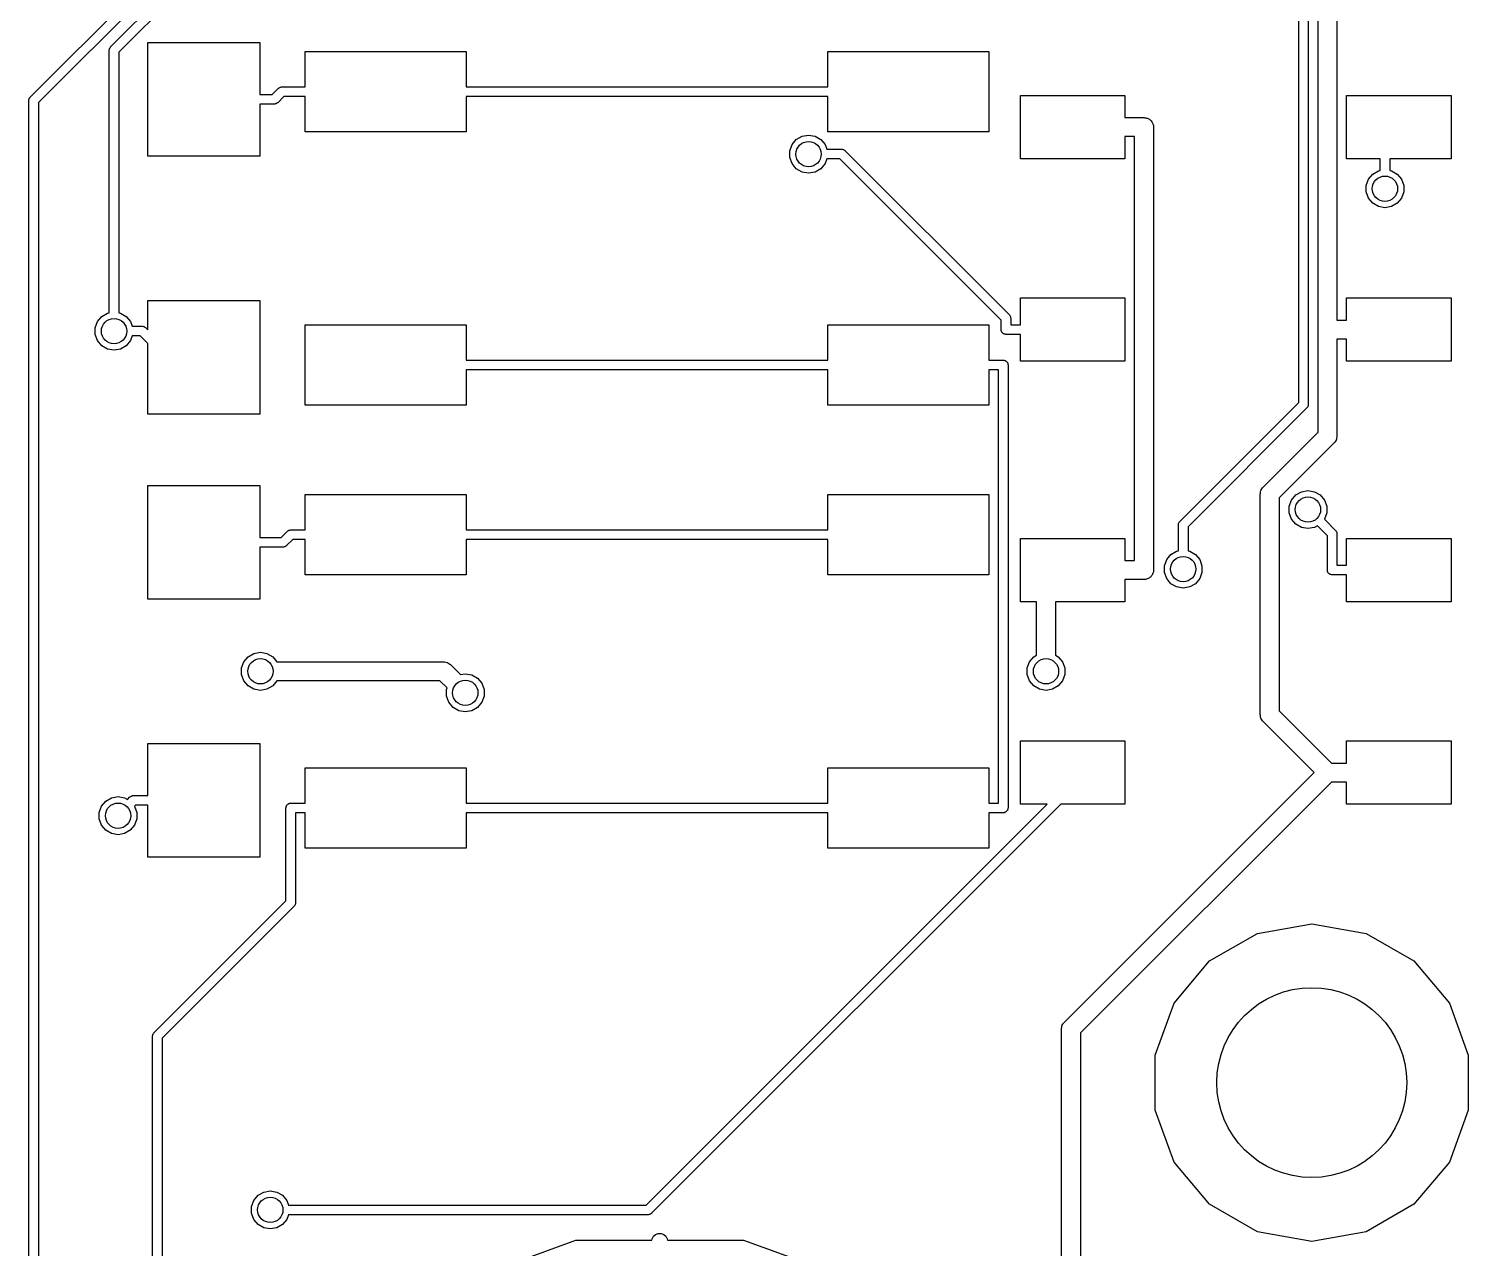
# Model space of a CAD drawing. Extents: x 0 to 100, y -163 to 0.
# Drawn here: x 77.24 to 99.97, y -55.12 to -35.85 of the extents above; entities that cross this region are included whole.
import ezdxf

# ---------------------------------------------------------------- set-up
doc = ezdxf.new("R2010")
doc.units = 0
doc.header["$MEASUREMENT"] = 0
doc.layers.add('BLACK', color=7, linetype='CONTINUOUS')

msp = doc.modelspace()

# ---------------------------------------------------------------- linework, layer by layer
at = {"layer": 'Black'}
for p, q in [((97.5988, -40.6), (97.5988, -15.3461)), ((97.8988, -15.284), (97.8988, -40.45)), ((77.2574, -36.9286), (80.4271, -33.7589)), ((80.5126, -33.889), (77.3875, -37.0141)), ((78.5282, -36.1329), (80.292, -34.3691)), ((80.3775, -34.4992), (78.6583, -36.2184)), ((97.2936, -41.7529), (97.2936, -34.6393)), ((97.446, -34.6077), (97.446, -41.7845)), ((78.513, -36.1546), (78.5188, -36.1464)), ((78.5188, -36.1464), (78.5237, -36.1378)), ((78.5237, -36.1378), (78.5263, -36.1357)), ((78.5263, -36.1357), (78.5282, -36.1329)), ((79.1161, -37.8595), (79.1161, -36.0612)), ((79.1161, -36.0612), (80.8839, -36.0612)), ((80.8839, -36.0612), (80.8839, -36.8842)), ((78.5059, -36.1868), (78.5065, -36.1835)), ((78.5059, -40.3368), (78.5059, -36.1868)), ((78.5062, -36.1802), (78.5088, -36.1705)), ((78.5065, -36.1835), (78.5062, -36.1802)), ((78.5088, -36.1705), (78.5105, -36.1607)), ((78.5105, -36.1607), (78.5122, -36.1578)), ((78.5122, -36.1578), (78.513, -36.1546)), ((78.6583, -36.2184), (78.6583, -40.3368)), ((81.6025, -36.7648), (81.6025, -36.206)), ((81.6025, -36.206), (84.1425, -36.206)), ((84.1425, -36.206), (84.1425, -36.7648)), ((89.8575, -36.7648), (89.8575, -36.206)), ((89.8575, -36.206), (92.3975, -36.206)), ((92.3975, -36.206), (92.3975, -37.476)), ((81.0812, -36.8842), (81.1783, -36.7871)), ((81.1783, -36.7871), (81.1811, -36.7852)), ((81.1811, -36.7852), (81.1832, -36.7826)), ((81.1832, -36.7826), (81.1918, -36.7777)), ((81.1918, -36.7777), (81.2, -36.7719)), ((81.2, -36.7719), (81.2032, -36.7711)), ((81.2032, -36.7711), (81.2061, -36.7694)), ((81.2061, -36.7694), (81.2159, -36.7677)), ((81.2159, -36.7677), (81.2256, -36.7651)), ((81.2256, -36.7651), (81.2289, -36.7654)), ((81.2289, -36.7654), (81.2322, -36.7648)), ((81.2322, -36.7648), (81.6025, -36.7648)), ((84.1425, -36.7648), (89.8575, -36.7648)), ((77.2351, -36.9825), (77.2357, -36.9792)), ((77.2351, -66.4777), (77.2351, -36.9825)), ((77.2354, -36.9759), (77.238, -36.9662)), ((77.2357, -36.9792), (77.2354, -36.9759)), ((77.238, -36.9662), (77.2397, -36.9564)), ((77.2397, -36.9564), (77.2414, -36.9535)), ((77.2414, -36.9535), (77.2422, -36.9503)), ((77.2422, -36.9503), (77.248, -36.9421)), ((77.248, -36.9421), (77.2529, -36.9335)), ((77.2529, -36.9335), (77.2555, -36.9314)), ((77.2555, -36.9314), (77.2574, -36.9286)), ((77.3875, -37.0141), (77.3875, -66.5093)), ((80.8839, -36.8842), (81.0812, -36.8842)), ((81.1128, -37.0366), (80.8839, -37.0366)), ((80.8839, -37.0366), (80.8839, -37.8595)), ((81.1161, -37.036), (81.1128, -37.0366)), ((81.1194, -37.0363), (81.1161, -37.036)), ((81.1291, -37.0337), (81.1194, -37.0363)), ((81.1389, -37.032), (81.1291, -37.0337)), ((81.1418, -37.0303), (81.1389, -37.032)), ((81.145, -37.0295), (81.1418, -37.0303)), ((81.1532, -37.0237), (81.145, -37.0295)), ((81.1618, -37.0188), (81.1532, -37.0237)), ((81.1639, -37.0162), (81.1618, -37.0188)), ((81.1667, -37.0143), (81.1639, -37.0162)), ((81.2638, -36.9172), (81.1667, -37.0143)), ((81.6025, -36.9172), (81.2638, -36.9172)), ((81.6025, -37.476), (81.6025, -36.9172)), ((89.8575, -36.9172), (84.1425, -36.9172)), ((84.1425, -36.9172), (84.1425, -37.476)), ((89.8575, -37.476), (89.8575, -36.9172)), ((92.8975, -37.9), (92.8975, -36.9)), ((92.8975, -36.9), (94.5485, -36.9)), ((94.5485, -36.9), (94.5485, -37.25)), ((98.0515, -37.9), (98.0515, -36.9)), ((98.0515, -36.9), (99.7025, -36.9)), ((99.7025, -36.9), (99.7025, -37.9)), ((94.5485, -37.25), (94.8512, -37.25)), ((94.8512, -37.25), (94.8641, -37.2523)), ((94.8641, -37.2523), (94.8772, -37.2523)), ((94.8772, -37.2523), (94.8896, -37.2568)), ((94.8896, -37.2568), (94.9025, -37.259)), ((94.9025, -37.259), (94.9139, -37.2656)), ((94.9139, -37.2656), (94.9262, -37.2701)), ((94.9262, -37.2701), (94.9363, -37.2785)), ((94.9363, -37.2785), (94.9476, -37.2851)), ((94.9476, -37.2851), (94.9561, -37.2951)), ((84.1425, -37.476), (81.6025, -37.476)), ((92.3975, -37.476), (89.8575, -37.476)), ((94.9561, -37.2951), (94.9661, -37.3036)), ((94.9661, -37.3036), (94.9727, -37.3149)), ((94.9727, -37.3149), (94.9811, -37.325)), ((94.9811, -37.325), (94.9856, -37.3373)), ((94.9856, -37.3373), (94.9922, -37.3487)), ((94.9922, -37.3487), (94.9944, -37.3616)), ((94.9944, -37.3616), (94.9989, -37.374)), ((94.9989, -37.374), (94.9989, -37.3871)), ((94.9989, -37.3871), (95.0012, -37.4)), ((95.0012, -37.4), (95.0012, -44.4)), ((89.2553, -37.7745), (89.2911, -37.6762)), ((89.2911, -37.6762), (89.3583, -37.5961)), ((89.3583, -37.5961), (89.4489, -37.5438)), ((89.4489, -37.5438), (89.5519, -37.5257)), ((89.5519, -37.5257), (89.6549, -37.5438)), ((89.6549, -37.5438), (89.7455, -37.5961)), ((89.7455, -37.5961), (89.8127, -37.6762)), ((89.8127, -37.6762), (89.8398, -37.7506)), ((94.7012, -37.55), (94.5485, -37.55)), ((94.5485, -37.55), (94.5485, -37.9)), ((94.7012, -44.25), (94.7012, -37.55)), ((80.8839, -37.8595), (79.1161, -37.8595)), ((89.2553, -37.8791), (89.2553, -37.7745)), ((89.2911, -37.9774), (89.2553, -37.8791)), ((89.8398, -37.903), (89.8127, -37.9774)), ((89.8398, -37.7506), (90.0777, -37.7506)), ((90.0461, -37.903), (89.8398, -37.903)), ((92.5924, -40.4493), (90.0461, -37.903)), ((90.0777, -37.7506), (90.081, -37.7512)), ((90.081, -37.7512), (90.0843, -37.7509)), ((90.0843, -37.7509), (90.094, -37.7535)), ((90.094, -37.7535), (90.1038, -37.7552)), ((90.1038, -37.7552), (90.1067, -37.7569)), ((90.1067, -37.7569), (90.1099, -37.7577)), ((90.1099, -37.7577), (90.1181, -37.7635)), ((90.1181, -37.7635), (90.1267, -37.7684)), ((90.1267, -37.7684), (90.1288, -37.771)), ((90.1288, -37.771), (90.1316, -37.7729)), ((90.1316, -37.7729), (92.7225, -40.3638)), ((94.5485, -37.9), (92.8975, -37.9)), ((98.5798, -37.9), (98.0515, -37.9)), ((98.5798, -38.0857), (98.5798, -37.9)), ((99.7025, -37.9), (98.7322, -37.9)), ((98.7322, -37.9), (98.7322, -38.0857)), ((89.3583, -38.0575), (89.2911, -37.9774)), ((89.4489, -38.1098), (89.3583, -38.0575)), ((89.5519, -38.1279), (89.4489, -38.1098)), ((89.6549, -38.1098), (89.5519, -38.1279)), ((89.7455, -38.0575), (89.6549, -38.1098)), ((89.8127, -37.9774), (89.7455, -38.0575)), ((98.3952, -38.2228), (98.4624, -38.1427)), ((98.4624, -38.1427), (98.553, -38.0904)), ((98.553, -38.0904), (98.5798, -38.0857)), ((98.7322, -38.0857), (98.759, -38.0904)), ((98.759, -38.0904), (98.8496, -38.1427)), ((98.8496, -38.1427), (98.9168, -38.2228)), ((98.3594, -38.3211), (98.3952, -38.2228)), ((98.3594, -38.4257), (98.3594, -38.3211)), ((98.9168, -38.2228), (98.9526, -38.3211)), ((98.9526, -38.3211), (98.9526, -38.4257)), ((98.3952, -38.524), (98.3594, -38.4257)), ((98.4624, -38.6041), (98.3952, -38.524)), ((98.553, -38.6564), (98.4624, -38.6041)), ((98.8496, -38.6041), (98.759, -38.6564)), ((98.9168, -38.524), (98.8496, -38.6041)), ((98.9526, -38.4257), (98.9168, -38.524)), ((98.656, -38.6745), (98.553, -38.6564)), ((98.759, -38.6564), (98.656, -38.6745)), ((79.1161, -40.6043), (79.1161, -40.1405)), ((79.1161, -40.1405), (80.8839, -40.1405)), ((80.8839, -40.1405), (80.8839, -41.9388)), ((92.8975, -40.5238), (92.8975, -40.1)), ((92.8975, -40.1), (94.5485, -40.1)), ((94.5485, -40.1), (94.5485, -41.1)), ((98.0515, -40.45), (98.0515, -40.1)), ((98.0515, -40.1), (99.7025, -40.1)), ((99.7025, -40.1), (99.7025, -41.1)), ((78.3213, -40.4739), (78.3885, -40.3938)), ((78.3885, -40.3938), (78.4791, -40.3415)), ((78.4791, -40.3415), (78.5059, -40.3368)), ((78.6583, -40.3368), (78.6851, -40.3415)), ((78.6851, -40.3415), (78.7757, -40.3938)), ((78.7757, -40.3938), (78.8429, -40.4739)), ((92.5924, -40.6), (92.5924, -40.4493)), ((92.7225, -40.3638), (92.7244, -40.3666)), ((92.7244, -40.3666), (92.727, -40.3687)), ((92.727, -40.3687), (92.7319, -40.3773)), ((92.7319, -40.3773), (92.7377, -40.3855)), ((92.7377, -40.3855), (92.7385, -40.3887)), ((92.7385, -40.3887), (92.7402, -40.3916)), ((92.7402, -40.3916), (92.7419, -40.4014)), ((92.7419, -40.4014), (92.7445, -40.4111)), ((92.7445, -40.4111), (92.7442, -40.4144)), ((92.7442, -40.4144), (92.7448, -40.4177)), ((92.7448, -40.4177), (92.7448, -40.5238)), ((97.8988, -40.45), (98.0515, -40.45)), ((78.2855, -40.5722), (78.3213, -40.4739)), ((78.2855, -40.6768), (78.2855, -40.5722)), ((78.3213, -40.7751), (78.2855, -40.6768)), ((78.8429, -40.4739), (78.87, -40.5483)), ((78.87, -40.5483), (79.0285, -40.5483)), ((79.0285, -40.5483), (79.0318, -40.5489)), ((79.0318, -40.5489), (79.0351, -40.5486)), ((79.0351, -40.5486), (79.0448, -40.5512)), ((79.0448, -40.5512), (79.0546, -40.5529)), ((79.0546, -40.5529), (79.0575, -40.5546)), ((79.0575, -40.5546), (79.0607, -40.5554)), ((79.0607, -40.5554), (79.0689, -40.5612)), ((79.0689, -40.5612), (79.0775, -40.5661)), ((79.0775, -40.5661), (79.0796, -40.5687)), ((79.0796, -40.5687), (79.0824, -40.5706)), ((79.0824, -40.5706), (79.1161, -40.6043)), ((81.6025, -41.794), (81.6025, -40.524)), ((81.6025, -40.524), (84.1425, -40.524)), ((84.1425, -40.524), (84.1425, -41.0828)), ((89.8575, -41.0828), (89.8575, -40.524)), ((89.8575, -40.524), (92.3975, -40.524)), ((92.3975, -40.524), (92.3975, -41.0828)), ((92.5936, -40.6066), (92.5924, -40.6)), ((92.5936, -40.6132), (92.5936, -40.6066)), ((92.5958, -40.6195), (92.5936, -40.6132)), ((92.597, -40.6261), (92.5958, -40.6195)), ((92.6003, -40.6318), (92.597, -40.6261)), ((92.6026, -40.6381), (92.6003, -40.6318)), ((92.6069, -40.6432), (92.6026, -40.6381)), ((92.6102, -40.649), (92.6069, -40.6432)), ((92.6153, -40.6533), (92.6102, -40.649)), ((92.6196, -40.6584), (92.6153, -40.6533)), ((92.6254, -40.6617), (92.6196, -40.6584)), ((92.6305, -40.666), (92.6254, -40.6617)), ((92.6368, -40.6683), (92.6305, -40.666)), ((92.6425, -40.6716), (92.6368, -40.6683)), ((92.6491, -40.6728), (92.6425, -40.6716)), ((92.6554, -40.675), (92.6491, -40.6728)), ((92.662, -40.675), (92.6554, -40.675)), ((92.6686, -40.6762), (92.662, -40.675)), ((92.8975, -40.6762), (92.6686, -40.6762)), ((92.7448, -40.5238), (92.8975, -40.5238)), ((92.8975, -41.1), (92.8975, -40.6762)), ((97.5988, -42.2214), (97.5988, -40.6)), ((78.3885, -40.8552), (78.3213, -40.7751)), ((78.4791, -40.9075), (78.3885, -40.8552)), ((78.5821, -40.9256), (78.4791, -40.9075)), ((78.6851, -40.9075), (78.5821, -40.9256)), ((78.7757, -40.8552), (78.6851, -40.9075)), ((78.8429, -40.7751), (78.7757, -40.8552)), ((78.87, -40.7007), (78.8429, -40.7751)), ((78.9969, -40.7007), (78.87, -40.7007)), ((79.1161, -40.8198), (78.9969, -40.7007)), ((79.1161, -41.9388), (79.1161, -40.8198)), ((98.0515, -40.75), (97.8988, -40.75)), ((97.8988, -40.75), (97.8988, -42.2835)), ((98.0515, -41.1), (98.0515, -40.75)), ((84.1425, -41.0828), (89.8575, -41.0828)), ((92.3975, -41.0828), (92.6264, -41.0828)), ((92.6264, -41.0828), (92.633, -41.084)), ((92.633, -41.084), (92.6396, -41.084)), ((92.6396, -41.084), (92.6459, -41.0862)), ((92.6459, -41.0862), (92.6525, -41.0874)), ((92.6525, -41.0874), (92.6582, -41.0907)), ((92.6582, -41.0907), (92.6645, -41.093)), ((92.6645, -41.093), (92.6696, -41.0973)), ((92.6696, -41.0973), (92.6754, -41.1006)), ((92.6754, -41.1006), (92.6797, -41.1057)), ((92.6797, -41.1057), (92.6848, -41.11)), ((92.6848, -41.11), (92.6881, -41.1158)), ((92.6881, -41.1158), (92.6924, -41.1209)), ((92.6924, -41.1209), (92.6947, -41.1272)), ((92.6947, -41.1272), (92.698, -41.1329)), ((92.698, -41.1329), (92.6992, -41.1395)), ((92.6992, -41.1395), (92.7014, -41.1458)), ((92.7014, -41.1458), (92.7014, -41.1524)), ((92.7014, -41.1524), (92.7026, -41.159)), ((94.5485, -41.1), (92.8975, -41.1)), ((99.7025, -41.1), (98.0515, -41.1)), ((89.8575, -41.2352), (84.1425, -41.2352)), ((84.1425, -41.2352), (84.1425, -41.794)), ((89.8575, -41.794), (89.8575, -41.2352)), ((92.5502, -41.2352), (92.3975, -41.2352)), ((92.3975, -41.2352), (92.3975, -41.794)), ((92.5502, -48.0828), (92.5502, -41.2352)), ((92.7026, -41.159), (92.7026, -48.159)), ((84.1425, -41.794), (81.6025, -41.794)), ((92.3975, -41.794), (89.8575, -41.794)), ((95.4153, -43.6312), (97.2936, -41.7529)), ((97.4282, -41.8335), (97.4256, -41.8356)), ((97.4331, -41.8249), (97.4282, -41.8335)), ((97.4389, -41.8167), (97.4331, -41.8249)), ((97.4397, -41.8135), (97.4389, -41.8167)), ((97.4414, -41.8106), (97.4397, -41.8135)), ((97.4431, -41.8008), (97.4414, -41.8106)), ((97.4457, -41.7911), (97.4431, -41.8008)), ((97.446, -41.7845), (97.4454, -41.7878)), ((97.4454, -41.7878), (97.4457, -41.7911)), ((80.8839, -41.9388), (79.1161, -41.9388)), ((97.4237, -41.8384), (95.5454, -43.7167)), ((97.4256, -41.8356), (97.4237, -41.8384)), ((96.7313, -43.0888), (97.5988, -42.2214)), ((97.8988, -42.2835), (97.8977, -42.29)), ((97.8549, -42.3896), (96.9874, -43.257)), ((97.8587, -42.3842), (97.8549, -42.3896)), ((97.8637, -42.3799), (97.8587, -42.3842)), ((97.8735, -42.3629), (97.8637, -42.3799)), ((97.8847, -42.3469), (97.8735, -42.3629)), ((97.8865, -42.3405), (97.8847, -42.3469)), ((97.8898, -42.3348), (97.8865, -42.3405)), ((97.8932, -42.3155), (97.8898, -42.3348)), ((97.8982, -42.2966), (97.8932, -42.3155)), ((97.8977, -42.29), (97.8982, -42.2966)), ((79.1161, -44.8595), (79.1161, -43.0612)), ((79.1161, -43.0612), (80.8839, -43.0612)), ((80.8839, -43.0612), (80.8839, -43.8842)), ((96.6874, -43.1949), (96.6885, -43.1884)), ((96.6874, -46.6886), (96.6874, -43.1949)), ((96.688, -43.1818), (96.693, -43.1629)), ((96.6885, -43.1884), (96.688, -43.1818)), ((96.693, -43.1629), (96.6964, -43.1436)), ((96.6964, -43.1436), (96.6997, -43.1379)), ((96.6997, -43.1379), (96.7015, -43.1315)), ((96.7015, -43.1315), (96.7127, -43.1155)), ((96.7127, -43.1155), (96.7225, -43.0985)), ((96.7225, -43.0985), (96.7275, -43.0942)), ((96.7275, -43.0942), (96.7313, -43.0888)), ((97.2465, -43.2138), (97.3371, -43.1615)), ((97.3371, -43.1615), (97.4401, -43.1434)), ((97.4401, -43.1434), (97.5431, -43.1615)), ((97.5431, -43.1615), (97.6337, -43.2138)), ((81.6025, -43.7648), (81.6025, -43.206)), ((81.6025, -43.206), (84.1425, -43.206)), ((84.1425, -43.206), (84.1425, -43.7648)), ((89.8575, -43.7648), (89.8575, -43.206)), ((89.8575, -43.206), (92.3975, -43.206)), ((92.3975, -43.206), (92.3975, -44.476)), ((96.9874, -43.257), (96.9874, -46.6265)), ((97.1435, -43.3922), (97.1793, -43.2939)), ((97.1435, -43.4968), (97.1435, -43.3922)), ((97.1793, -43.2939), (97.2465, -43.2138)), ((97.6337, -43.2138), (97.7009, -43.2939)), ((97.7009, -43.2939), (97.7367, -43.3922)), ((97.7367, -43.3922), (97.7367, -43.4968)), ((95.3993, -43.6561), (95.4001, -43.6529)), ((95.4001, -43.6529), (95.4059, -43.6447)), ((95.4059, -43.6447), (95.4108, -43.6361)), ((95.4108, -43.6361), (95.4134, -43.634)), ((95.4134, -43.634), (95.4153, -43.6312)), ((97.1793, -43.5951), (97.1435, -43.4968)), ((97.2465, -43.6752), (97.1793, -43.5951)), ((97.7009, -43.5951), (97.6998, -43.5964)), ((97.6998, -43.5964), (97.8765, -43.7731)), ((97.7367, -43.4968), (97.7009, -43.5951)), ((81.2226, -43.8842), (81.3197, -43.7871)), ((81.3197, -43.7871), (81.3225, -43.7852)), ((81.3225, -43.7852), (81.3246, -43.7826)), ((81.3246, -43.7826), (81.3332, -43.7777)), ((81.3332, -43.7777), (81.3414, -43.7719)), ((81.3414, -43.7719), (81.3446, -43.7711)), ((81.3446, -43.7711), (81.3475, -43.7694)), ((81.3475, -43.7694), (81.3573, -43.7677)), ((81.3573, -43.7677), (81.367, -43.7651)), ((81.367, -43.7651), (81.3703, -43.7654)), ((81.3703, -43.7654), (81.3736, -43.7648)), ((81.3736, -43.7648), (81.6025, -43.7648)), ((84.1425, -43.7648), (89.8575, -43.7648)), ((95.393, -43.6851), (95.3936, -43.6818)), ((95.393, -44.0967), (95.393, -43.6851)), ((95.3933, -43.6785), (95.3959, -43.6688)), ((95.3936, -43.6818), (95.3933, -43.6785)), ((95.3959, -43.6688), (95.3976, -43.659)), ((95.3976, -43.659), (95.3993, -43.6561)), ((95.5454, -43.7167), (95.5454, -44.0967)), ((97.3371, -43.7275), (97.2465, -43.6752)), ((97.4401, -43.7456), (97.3371, -43.7275)), ((97.5431, -43.7275), (97.4401, -43.7456)), ((97.5889, -43.701), (97.5431, -43.7275)), ((97.7464, -43.8586), (97.5889, -43.701)), ((97.7464, -44.4), (97.7464, -43.8586)), ((97.8765, -43.7731), (97.8784, -43.7759)), ((97.8784, -43.7759), (97.881, -43.778)), ((97.881, -43.778), (97.8859, -43.7866)), ((97.8859, -43.7866), (97.8917, -43.7948)), ((97.8917, -43.7948), (97.8925, -43.798)), ((97.8925, -43.798), (97.8942, -43.8009)), ((97.8942, -43.8009), (97.8959, -43.8107)), ((97.8959, -43.8107), (97.8985, -43.8204)), ((97.8985, -43.8204), (97.8982, -43.8237)), ((97.8982, -43.8237), (97.8988, -43.827)), ((97.8988, -43.827), (97.8988, -44.3238)), ((80.8839, -43.8842), (81.2226, -43.8842)), ((81.2542, -44.0366), (80.8839, -44.0366)), ((80.8839, -44.0366), (80.8839, -44.8595)), ((81.2575, -44.036), (81.2542, -44.0366)), ((81.2608, -44.0363), (81.2575, -44.036)), ((81.2705, -44.0337), (81.2608, -44.0363)), ((81.2803, -44.032), (81.2705, -44.0337)), ((81.2832, -44.0303), (81.2803, -44.032)), ((81.2864, -44.0295), (81.2832, -44.0303)), ((81.2946, -44.0237), (81.2864, -44.0295)), ((81.3032, -44.0188), (81.2946, -44.0237)), ((81.3053, -44.0162), (81.3032, -44.0188)), ((81.3081, -44.0143), (81.3053, -44.0162)), ((81.4052, -43.9172), (81.3081, -44.0143)), ((81.6025, -43.9172), (81.4052, -43.9172)), ((81.6025, -44.476), (81.6025, -43.9172)), ((89.8575, -43.9172), (84.1425, -43.9172)), ((84.1425, -43.9172), (84.1425, -44.476)), ((89.8575, -44.476), (89.8575, -43.9172)), ((92.8975, -44.9), (92.8975, -43.9)), ((92.8975, -43.9), (94.5485, -43.9)), ((94.5485, -43.9), (94.5485, -44.25)), ((95.2756, -44.1537), (95.3662, -44.1014)), ((95.3662, -44.1014), (95.393, -44.0967)), ((95.5454, -44.0967), (95.5722, -44.1014)), ((95.5722, -44.1014), (95.6628, -44.1537)), ((98.0515, -44.3238), (98.0515, -43.9)), ((98.0515, -43.9), (99.7025, -43.9)), ((99.7025, -43.9), (99.7025, -44.9)), ((94.5485, -44.25), (94.7012, -44.25)), ((95.1726, -44.3321), (95.2084, -44.2338)), ((95.1726, -44.4367), (95.1726, -44.3321)), ((95.2084, -44.2338), (95.2756, -44.1537)), ((95.6628, -44.1537), (95.73, -44.2338)), ((95.73, -44.2338), (95.7658, -44.3321)), ((95.7658, -44.3321), (95.7658, -44.4367)), ((97.8988, -44.3238), (98.0515, -44.3238)), ((84.1425, -44.476), (81.6025, -44.476)), ((92.3975, -44.476), (89.8575, -44.476)), ((94.8512, -44.55), (94.5485, -44.55)), ((94.5485, -44.55), (94.5485, -44.9)), ((94.8641, -44.5477), (94.8512, -44.55)), ((94.8772, -44.5477), (94.8641, -44.5477)), ((94.8896, -44.5432), (94.8772, -44.5477)), ((94.9025, -44.541), (94.8896, -44.5432)), ((94.9139, -44.5344), (94.9025, -44.541)), ((94.9262, -44.5299), (94.9139, -44.5344)), ((94.9363, -44.5215), (94.9262, -44.5299)), ((94.9476, -44.5149), (94.9363, -44.5215)), ((94.9561, -44.5049), (94.9476, -44.5149)), ((94.9661, -44.4964), (94.9561, -44.5049)), ((94.9727, -44.4851), (94.9661, -44.4964)), ((94.9811, -44.475), (94.9727, -44.4851)), ((94.9856, -44.4627), (94.9811, -44.475)), ((94.9922, -44.4513), (94.9856, -44.4627)), ((94.9944, -44.4384), (94.9922, -44.4513)), ((94.9989, -44.426), (94.9944, -44.4384)), ((95.0012, -44.4), (94.9989, -44.4129)), ((94.9989, -44.4129), (94.9989, -44.426)), ((95.2084, -44.535), (95.1726, -44.4367)), ((95.2756, -44.6151), (95.2084, -44.535)), ((95.73, -44.535), (95.6628, -44.6151)), ((95.7658, -44.4367), (95.73, -44.535)), ((97.7476, -44.4066), (97.7464, -44.4)), ((97.7476, -44.4132), (97.7476, -44.4066)), ((97.7498, -44.4195), (97.7476, -44.4132)), ((97.751, -44.4261), (97.7498, -44.4195)), ((97.7543, -44.4318), (97.751, -44.4261)), ((97.7566, -44.4381), (97.7543, -44.4318)), ((97.7609, -44.4432), (97.7566, -44.4381)), ((97.7642, -44.449), (97.7609, -44.4432)), ((97.7693, -44.4533), (97.7642, -44.449)), ((97.7736, -44.4584), (97.7693, -44.4533)), ((97.7794, -44.4617), (97.7736, -44.4584)), ((97.7845, -44.466), (97.7794, -44.4617)), ((97.7908, -44.4683), (97.7845, -44.466)), ((97.7965, -44.4716), (97.7908, -44.4683)), ((97.8031, -44.4728), (97.7965, -44.4716)), ((97.8094, -44.475), (97.8031, -44.4728)), ((97.816, -44.475), (97.8094, -44.475)), ((97.8226, -44.4762), (97.816, -44.475)), ((98.0515, -44.4762), (97.8226, -44.4762)), ((98.0515, -44.9), (98.0515, -44.4762)), ((95.3662, -44.6674), (95.2756, -44.6151)), ((95.4692, -44.6855), (95.3662, -44.6674)), ((95.5722, -44.6674), (95.4692, -44.6855)), ((95.6628, -44.6151), (95.5722, -44.6674)), ((80.8839, -44.8595), (79.1161, -44.8595)), ((93.1524, -44.9), (92.8975, -44.9)), ((93.1524, -45.7442), (93.1524, -44.9)), ((94.5485, -44.9), (93.4524, -44.9)), ((93.4524, -44.9), (93.4524, -45.7442)), ((99.7025, -44.9), (98.0515, -44.9)), ((80.7912, -45.717), (80.8942, -45.6989)), ((80.8942, -45.6989), (80.9972, -45.717)), ((80.5976, -45.9477), (80.6334, -45.8494)), ((80.6334, -45.8494), (80.7006, -45.7693)), ((80.7006, -45.7693), (80.7912, -45.717)), ((80.9972, -45.717), (81.0878, -45.7693)), ((81.0878, -45.7693), (81.155, -45.8494)), ((81.155, -45.8494), (81.1552, -45.85)), ((81.1552, -45.85), (83.7904, -45.85)), ((83.7904, -45.85), (83.7969, -45.8511)), ((83.7969, -45.8511), (83.8035, -45.8506)), ((83.8035, -45.8506), (83.8224, -45.8556)), ((83.8224, -45.8556), (83.8417, -45.859)), ((83.8417, -45.859), (83.8474, -45.8623)), ((83.8474, -45.8623), (83.8538, -45.8641)), ((83.8538, -45.8641), (83.8698, -45.8753)), ((83.8698, -45.8753), (83.8868, -45.8851)), ((83.8868, -45.8851), (83.8911, -45.8901)), ((83.8911, -45.8901), (83.8965, -45.8939)), ((83.8965, -45.8939), (84.0537, -46.0512)), ((93.0058, -45.9477), (93.0416, -45.8494)), ((93.0416, -45.8494), (93.1088, -45.7693)), ((93.1088, -45.7693), (93.1524, -45.7442)), ((93.4524, -45.7442), (93.496, -45.7693)), ((93.496, -45.7693), (93.5632, -45.8494)), ((93.5632, -45.8494), (93.599, -45.9477)), ((80.5976, -46.0523), (80.5976, -45.9477)), ((80.6334, -46.1506), (80.5976, -46.0523)), ((80.7006, -46.2307), (80.6334, -46.1506)), ((81.155, -46.1506), (81.0878, -46.2307)), ((81.1552, -46.15), (81.155, -46.1506)), ((83.7283, -46.15), (81.1552, -46.15)), ((83.8414, -46.2631), (83.7283, -46.15)), ((84.0537, -46.0512), (84.1294, -46.0379)), ((84.1294, -46.0379), (84.2324, -46.056)), ((84.2324, -46.056), (84.323, -46.1083)), ((84.323, -46.1083), (84.3902, -46.1884)), ((93.0058, -46.0523), (93.0058, -45.9477)), ((93.0416, -46.1506), (93.0058, -46.0523)), ((93.1088, -46.2307), (93.0416, -46.1506)), ((93.5632, -46.1506), (93.496, -46.2307)), ((93.599, -46.0523), (93.5632, -46.1506)), ((93.599, -45.9477), (93.599, -46.0523)), ((80.7912, -46.283), (80.7006, -46.2307)), ((80.8942, -46.3011), (80.7912, -46.283)), ((80.9972, -46.283), (80.8942, -46.3011)), ((81.0878, -46.2307), (80.9972, -46.283)), ((83.8328, -46.2867), (83.8414, -46.2631)), ((83.8328, -46.3913), (83.8328, -46.2867)), ((84.3902, -46.1884), (84.426, -46.2867)), ((84.426, -46.2867), (84.426, -46.3913)), ((93.1994, -46.283), (93.1088, -46.2307)), ((93.3024, -46.3011), (93.1994, -46.283)), ((93.4054, -46.283), (93.3024, -46.3011)), ((93.496, -46.2307), (93.4054, -46.283)), ((83.8686, -46.4896), (83.8328, -46.3913)), ((83.9358, -46.5697), (83.8686, -46.4896)), ((84.0264, -46.622), (83.9358, -46.5697)), ((84.323, -46.5697), (84.2324, -46.622)), ((84.3902, -46.4896), (84.323, -46.5697)), ((84.426, -46.3913), (84.3902, -46.4896)), ((84.1294, -46.6401), (84.0264, -46.622)), ((84.2324, -46.622), (84.1294, -46.6401)), ((96.6885, -46.6951), (96.6874, -46.6886)), ((96.688, -46.7017), (96.6885, -46.6951)), ((96.693, -46.7206), (96.688, -46.7017)), ((96.6964, -46.7399), (96.693, -46.7206)), ((96.6997, -46.7456), (96.6964, -46.7399)), ((96.7015, -46.752), (96.6997, -46.7456)), ((96.7127, -46.768), (96.7015, -46.752)), ((96.7225, -46.785), (96.7127, -46.768)), ((96.7275, -46.7893), (96.7225, -46.785)), ((96.7313, -46.7947), (96.7275, -46.7893)), ((97.5367, -47.6), (96.7313, -46.7947)), ((96.9874, -46.6265), (97.8109, -47.45)), ((79.1161, -47.9634), (79.1161, -47.1405)), ((79.1161, -47.1405), (80.8839, -47.1405)), ((80.8839, -47.1405), (80.8839, -48.9388)), ((92.8975, -48.1), (92.8975, -47.1)), ((92.8975, -47.1), (94.5485, -47.1)), ((94.5485, -47.1), (94.5485, -48.1)), ((98.0515, -47.45), (98.0515, -47.1)), ((98.0515, -47.1), (99.7025, -47.1)), ((99.7025, -47.1), (99.7025, -48.1)), ((97.8109, -47.45), (98.0515, -47.45)), ((81.6025, -48.0828), (81.6025, -47.524)), ((81.6025, -47.524), (84.1425, -47.524)), ((84.1425, -47.524), (84.1425, -48.0828)), ((89.8575, -48.0828), (89.8575, -47.524)), ((89.8575, -47.524), (92.3975, -47.524)), ((92.3975, -47.524), (92.3975, -48.0828)), ((93.5893, -51.5473), (97.5367, -47.6)), ((78.8468, -47.9763), (78.855, -47.9705)), ((78.855, -47.9705), (78.8582, -47.9697)), ((78.8582, -47.9697), (78.8611, -47.968)), ((78.8611, -47.968), (78.8709, -47.9663)), ((78.8709, -47.9663), (78.8806, -47.9637)), ((78.8806, -47.9637), (78.8839, -47.964)), ((78.8839, -47.964), (78.8872, -47.9634)), ((78.8872, -47.9634), (79.1161, -47.9634)), ((97.8109, -47.75), (93.8454, -51.7155)), ((98.0515, -47.75), (97.8109, -47.75)), ((98.0515, -48.1), (98.0515, -47.75)), ((78.3488, -48.2291), (78.3846, -48.1308)), ((78.3846, -48.1308), (78.4518, -48.0507)), ((78.4518, -48.0507), (78.5424, -47.9984)), ((78.5424, -47.9984), (78.6454, -47.9803)), ((78.6454, -47.9803), (78.7484, -47.9984)), ((78.7484, -47.9984), (78.7942, -48.0249)), ((78.7942, -48.0249), (78.8333, -47.9857)), ((78.8333, -47.9857), (78.8361, -47.9838)), ((78.8361, -47.9838), (78.8382, -47.9812)), ((78.8382, -47.9812), (78.8468, -47.9763)), ((78.9188, -48.1158), (78.9051, -48.1295)), ((78.9051, -48.1295), (78.9062, -48.1308)), ((78.9062, -48.1308), (78.942, -48.2291)), ((79.1161, -48.1158), (78.9188, -48.1158)), ((79.1161, -48.9388), (79.1161, -48.1158)), ((81.2974, -48.159), (81.2986, -48.1524)), ((81.2974, -49.6263), (81.2974, -48.159)), ((81.2986, -48.1458), (81.3008, -48.1395)), ((81.2986, -48.1524), (81.2986, -48.1458)), ((81.3008, -48.1395), (81.302, -48.1329)), ((81.302, -48.1329), (81.3053, -48.1272)), ((81.3053, -48.1272), (81.3076, -48.1209)), ((81.3076, -48.1209), (81.3119, -48.1158)), ((81.3119, -48.1158), (81.3152, -48.11)), ((81.3152, -48.11), (81.3203, -48.1057)), ((81.3203, -48.1057), (81.3246, -48.1006)), ((81.3246, -48.1006), (81.3304, -48.0973)), ((81.3304, -48.0973), (81.3355, -48.093)), ((81.3355, -48.093), (81.3418, -48.0907)), ((81.3418, -48.0907), (81.3475, -48.0874)), ((81.3475, -48.0874), (81.3541, -48.0862)), ((81.3541, -48.0862), (81.3604, -48.084)), ((81.3604, -48.084), (81.367, -48.084)), ((81.367, -48.084), (81.3736, -48.0828)), ((81.3736, -48.0828), (81.6025, -48.0828)), ((84.1425, -48.0828), (89.8575, -48.0828)), ((86.9879, -54.4351), (93.323, -48.1)), ((93.5386, -48.1), (87.0734, -54.5652)), ((92.3975, -48.0828), (92.5502, -48.0828)), ((92.6924, -48.1971), (92.6881, -48.2022)), ((92.6947, -48.1908), (92.6924, -48.1971)), ((92.698, -48.1851), (92.6947, -48.1908)), ((92.6992, -48.1785), (92.698, -48.1851)), ((92.7014, -48.1722), (92.6992, -48.1785)), ((92.7026, -48.159), (92.7014, -48.1656)), ((92.7014, -48.1656), (92.7014, -48.1722)), ((93.323, -48.1), (92.8975, -48.1)), ((94.5485, -48.1), (93.5386, -48.1)), ((99.7025, -48.1), (98.0515, -48.1)), ((78.3488, -48.3337), (78.3488, -48.2291)), ((78.3846, -48.432), (78.3488, -48.3337)), ((78.942, -48.3337), (78.9062, -48.432)), ((78.942, -48.2291), (78.942, -48.3337)), ((81.6025, -48.2352), (81.4498, -48.2352)), ((81.4498, -48.2352), (81.4498, -49.6579)), ((81.6025, -48.794), (81.6025, -48.2352)), ((89.8575, -48.2352), (84.1425, -48.2352)), ((84.1425, -48.2352), (84.1425, -48.794)), ((89.8575, -48.794), (89.8575, -48.2352)), ((92.6264, -48.2352), (92.3975, -48.2352)), ((92.3975, -48.2352), (92.3975, -48.794)), ((92.633, -48.234), (92.6264, -48.2352)), ((92.6396, -48.234), (92.633, -48.234)), ((92.6459, -48.2318), (92.6396, -48.234)), ((92.6525, -48.2306), (92.6459, -48.2318)), ((92.6582, -48.2273), (92.6525, -48.2306)), ((92.6645, -48.225), (92.6582, -48.2273)), ((92.6696, -48.2207), (92.6645, -48.225)), ((92.6754, -48.2174), (92.6696, -48.2207)), ((92.6797, -48.2123), (92.6754, -48.2174)), ((92.6848, -48.208), (92.6797, -48.2123)), ((92.6881, -48.2022), (92.6848, -48.208)), ((78.4518, -48.5121), (78.3846, -48.432)), ((78.5424, -48.5644), (78.4518, -48.5121)), ((78.6454, -48.5825), (78.5424, -48.5644)), ((78.7484, -48.5644), (78.6454, -48.5825)), ((78.839, -48.5121), (78.7484, -48.5644)), ((78.9062, -48.432), (78.839, -48.5121)), ((84.1425, -48.794), (81.6025, -48.794)), ((92.3975, -48.794), (89.8575, -48.794)), ((80.8839, -48.9388), (79.1161, -48.9388)), ((79.2128, -51.7109), (81.2974, -49.6263)), ((81.4275, -49.7118), (79.3429, -51.7964)), ((81.4294, -49.709), (81.4275, -49.7118)), ((81.432, -49.7069), (81.4294, -49.709)), ((81.437, -49.6983), (81.432, -49.7069)), ((81.4427, -49.6901), (81.437, -49.6983)), ((81.4435, -49.6869), (81.4427, -49.6901)), ((81.4452, -49.684), (81.4435, -49.6869)), ((81.4469, -49.6742), (81.4452, -49.684)), ((81.4495, -49.6645), (81.4469, -49.6742)), ((81.4498, -49.6579), (81.4492, -49.6612)), ((81.4492, -49.6612), (81.4495, -49.6645)), ((96.6417, -50.1418), (97.5, -49.9904)), ((97.5, -49.9904), (98.3583, -50.1418)), ((95.8869, -50.5776), (96.6417, -50.1418)), ((98.3583, -50.1418), (99.1131, -50.5776)), ((95.3267, -51.2452), (95.8869, -50.5776)), ((99.1131, -50.5776), (99.6733, -51.2452)), ((95.0286, -52.0642), (95.3267, -51.2452)), ((99.6733, -51.2452), (99.9714, -52.0642)), ((93.551, -51.6214), (93.5544, -51.6021)), ((93.5544, -51.6021), (93.5577, -51.5964)), ((93.5577, -51.5964), (93.5595, -51.59)), ((93.5595, -51.59), (93.5707, -51.574)), ((93.5707, -51.574), (93.5805, -51.557)), ((93.5805, -51.557), (93.5855, -51.5527)), ((93.5855, -51.5527), (93.5893, -51.5473)), ((79.1905, -51.7648), (79.1911, -51.7615)), ((79.1905, -65.9966), (79.1905, -51.7648)), ((79.1908, -51.7582), (79.1934, -51.7485)), ((79.1911, -51.7615), (79.1908, -51.7582)), ((79.1934, -51.7485), (79.1951, -51.7387)), ((79.1951, -51.7387), (79.1968, -51.7358)), ((79.1968, -51.7358), (79.1976, -51.7326)), ((79.1976, -51.7326), (79.2034, -51.7244)), ((79.2034, -51.7244), (79.2083, -51.7158)), ((79.2083, -51.7158), (79.2109, -51.7137)), ((79.2109, -51.7137), (79.2128, -51.7109)), ((79.3429, -51.7964), (79.3429, -65.9966)), ((93.5454, -51.6534), (93.5465, -51.6469)), ((93.5454, -57.2995), (93.5454, -51.6534)), ((93.546, -51.6403), (93.551, -51.6214)), ((93.5465, -51.6469), (93.546, -51.6403)), ((93.8454, -51.7155), (93.8454, -57.2995)), ((95.0286, -52.9358), (95.0286, -52.0642)), ((99.9714, -52.0642), (99.9714, -52.9358)), ((95.3267, -53.7548), (95.0286, -52.9358)), ((99.9714, -52.9358), (99.6733, -53.7548)), ((95.8869, -54.4224), (95.3267, -53.7548)), ((99.6733, -53.7548), (99.1131, -54.4224)), ((80.7888, -54.3607), (80.856, -54.2806)), ((80.856, -54.2806), (80.9466, -54.2283)), ((80.9466, -54.2283), (81.0496, -54.2102)), ((81.0496, -54.2102), (81.1526, -54.2283)), ((81.1526, -54.2283), (81.2432, -54.2806)), ((81.2432, -54.2806), (81.3104, -54.3607)), ((80.753, -54.459), (80.7888, -54.3607)), ((80.753, -54.5636), (80.753, -54.459)), ((80.7888, -54.6619), (80.753, -54.5636)), ((81.3104, -54.3607), (81.3375, -54.4351)), ((81.3375, -54.4351), (86.9879, -54.4351)), ((87.0706, -54.5671), (87.0685, -54.5697)), ((87.0734, -54.5652), (87.0706, -54.5671)), ((96.6417, -54.8582), (95.8869, -54.4224)), ((99.1131, -54.4224), (98.3583, -54.8582)), ((80.856, -54.742), (80.7888, -54.6619)), ((80.9466, -54.7943), (80.856, -54.742)), ((81.0496, -54.8124), (80.9466, -54.7943)), ((81.1526, -54.7943), (81.0496, -54.8124)), ((81.2432, -54.742), (81.1526, -54.7943)), ((81.3104, -54.6619), (81.2432, -54.742)), ((81.3375, -54.5875), (81.3104, -54.6619)), ((87.0195, -54.5875), (81.3375, -54.5875)), ((87.0228, -54.5869), (87.0195, -54.5875)), ((87.0261, -54.5872), (87.0228, -54.5869)), ((87.0358, -54.5846), (87.0261, -54.5872)), ((87.0456, -54.5829), (87.0358, -54.5846)), ((87.0485, -54.5812), (87.0456, -54.5829)), ((87.0517, -54.5804), (87.0485, -54.5812)), ((87.0599, -54.5746), (87.0517, -54.5804)), ((87.0685, -54.5697), (87.0599, -54.5746)), ((85.1143, -55.2659), (85.8756, -54.9889)), ((85.8756, -54.9889), (87.0767, -54.9889)), ((87.0767, -54.9889), (87.0807, -54.9666)), ((87.0807, -54.9666), (87.1027, -54.9284)), ((87.1027, -54.9284), (87.1365, -54.9)), ((87.1365, -54.9), (87.1779, -54.8849)), ((87.1779, -54.8849), (87.2221, -54.8849)), ((87.2221, -54.8849), (87.2635, -54.9)), ((87.2635, -54.9), (87.2973, -54.9284)), ((87.2973, -54.9284), (87.3193, -54.9666)), ((87.3193, -54.9666), (87.3233, -54.9889)), ((87.3233, -54.9889), (88.5244, -54.9889)), ((88.5244, -54.9889), (89.4963, -55.3426)), ((97.5, -55.0095), (96.6417, -54.8582)), ((98.3583, -54.8582), (97.5, -55.0095))]:
    msp.add_line(p, q, dxfattribs=at)
for centre, radius in [((89.5519, -37.8268), 0.2), ((98.656, -38.3734), 0.2), ((78.5821, -40.6245), 0.2), ((97.4401, -43.4445), 0.2), ((95.4692, -44.3844), 0.2), ((80.8942, -46), 0.2), ((93.3024, -46), 0.2), ((84.1294, -46.339), 0.2), ((78.6454, -48.2814), 0.2), ((97.5, -52.5), 1.5), ((81.0496, -54.5113), 0.2)]:
    msp.add_circle(centre, radius, dxfattribs=at)

doc.saveas('drawing.dxf')
